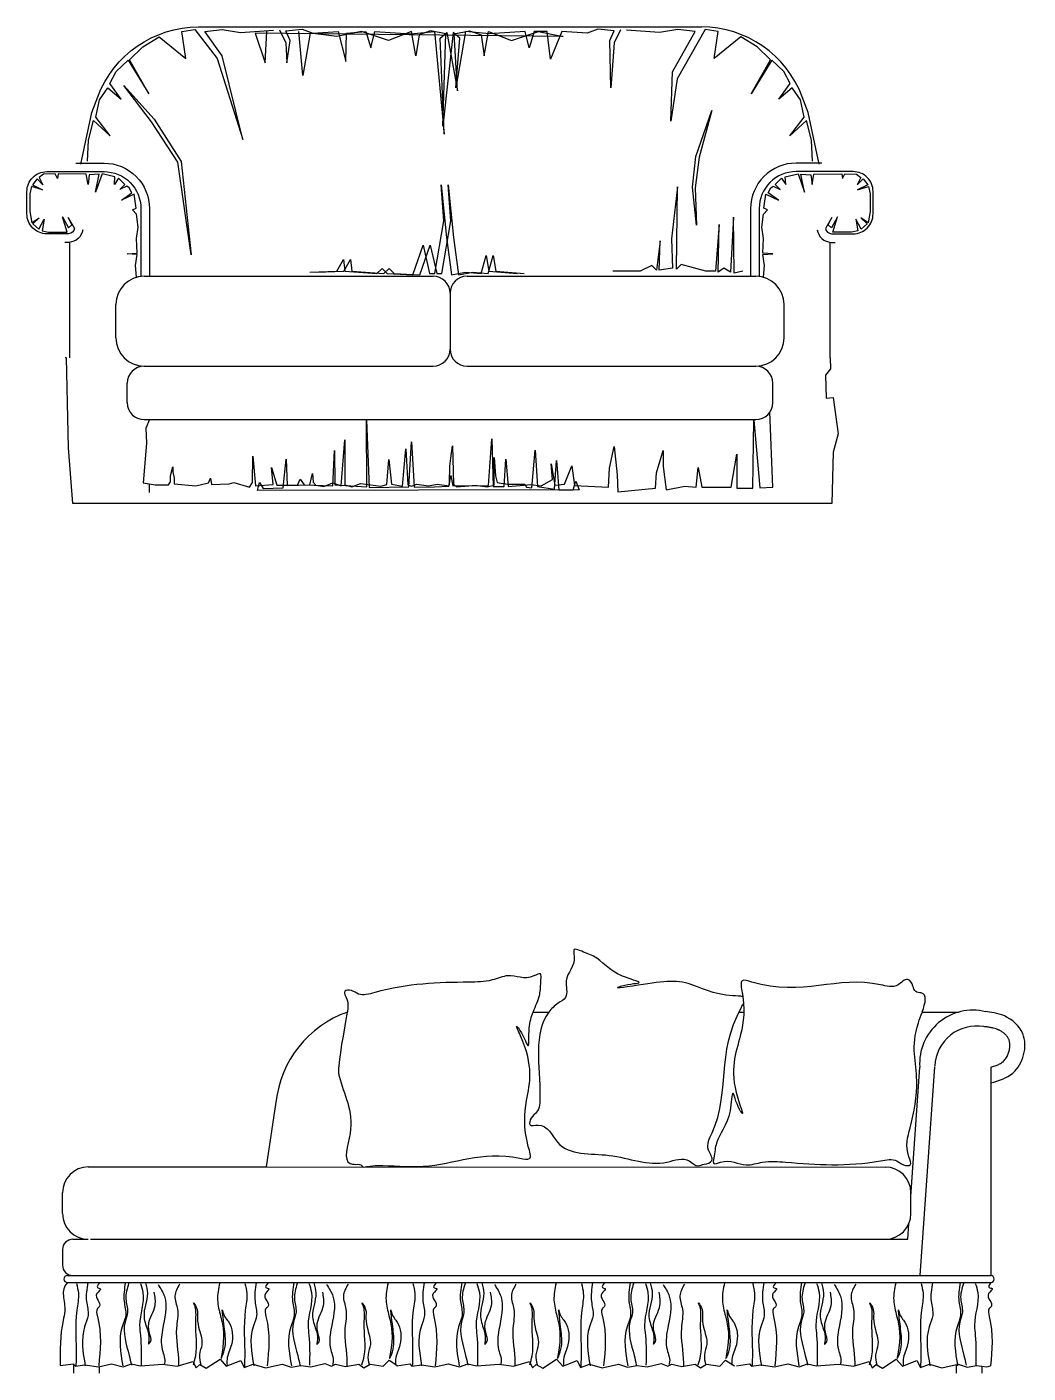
# Model space of a CAD drawing. Header units: inches. Extents: x 11.4 to 53.9, y 10.8 to 35.6.
# Drawn here: x 40.159 to 42.1, y 24.222 to 26.832 of the extents above; entities that cross this region are included whole.
import ezdxf

# ---------------------------------------------------------------- set-up
doc = ezdxf.new("R2010")
doc.units = ezdxf.units.IN
doc.header["$MEASUREMENT"] = 0
doc.layers.add('02', color=2, linetype='Continuous')
doc.layers.add('4', color=4, linetype='Continuous')

msp = doc.modelspace()

# ---------------------------------------------------------------- linework, layer by layer
at = {"layer": '02'}
for p, q in [((40.2425, 26.1904), (40.2425, 26.415)), ((41.7165, 26.1904), (41.7165, 26.4141)), ((40.3866, 26.3484), (40.9465, 26.3484)), ((41.0125, 26.3484), (41.5724, 26.3484)), ((40.9795, 26.3154), (40.9795, 26.2069)), ((40.3316, 26.2289), (40.3316, 26.2934)), ((41.6274, 26.2289), (41.6274, 26.2934)), ((40.2355, 26.1904), (40.2333, 26.1904)), ((40.2396, 26.0155), (40.2355, 26.1904)), ((40.3866, 26.1739), (40.9465, 26.1739)), ((41.0125, 26.1739), (41.5724, 26.1739)), ((40.3536, 26.1033), (40.3536, 26.1409)), ((41.6054, 26.1033), (41.6054, 26.1409)), ((40.3866, 26.0703), (41.5724, 26.0703)), ((40.2478, 25.9077), (40.2396, 26.0155)), ((40.3965, 25.929), (40.3965, 25.9458)), ((41.5398, 24.9218), (41.5491, 24.9218)), ((41.8728, 24.5644), (41.8903, 24.8152)), ((41.8913, 24.4109), (41.9195, 24.8153)), ((42.028, 24.8147), (42.028, 24.7849)), ((40.6231, 24.6217), (41.8233, 24.6213)), ((41.8733, 24.5312), (41.8733, 24.5713)), ((41.867, 24.4812), (41.8691, 24.5111)), ((40.2824, 24.4812), (41.867, 24.4812)), ((40.2375, 24.3973), (42.028, 24.3973)), ((40.2993, 24.2344), (40.2993, 24.2218)), ((41.9611, 24.2381), (41.9611, 24.2218))]:
    msp.add_line(p, q, dxfattribs=at)
for points in [[(40.2637, 26.5655), (40.285, 26.6661), (40.2963, 26.6962, -0.312608), (40.492, 26.8317), (41.4669, 26.8317)], [(41.6952, 26.5655), (41.6739, 26.6661), (41.6626, 26.6962, 0.312608), (41.4669, 26.8317)], [(40.2513, 26.4412, -0.345022), (40.2397, 26.4306), (40.1975, 26.4306, -0.414214), (40.159, 26.4691), (40.159, 26.5127, -0.414214), (40.1975, 26.5512), (40.3085, 26.5512, -0.414214), (40.38, 26.4797), (40.38, 26.3484)], [(40.2537, 26.5677), (40.3085, 26.5677, -0.414214), (40.3965, 26.4797), (40.3965, 26.3484)], [(41.7005, 26.5677), (41.6505, 26.5677, 0.414214), (41.5625, 26.4797), (41.5625, 26.3484)], [(41.7076, 26.4412, 0.345022), (41.7192, 26.4306), (41.7614, 26.4306, 0.414214), (41.7999, 26.4691), (41.7999, 26.5127, 0.414214), (41.7614, 26.5512), (41.6505, 26.5512, 0.414214), (41.579, 26.4797), (41.579, 26.3484)], [(40.2676, 26.4385, -0.352578), (40.2403, 26.4141), (40.2327, 26.4141)], [(41.6914, 26.4385, 0.352578), (41.7187, 26.4141), (41.7264, 26.4141)]]:
    msp.add_lwpolyline(points, format="xyb", dxfattribs=at)
for points in [[(40.2765, 26.5717), (40.2784, 26.612), (40.288, 26.6503), (40.3206, 26.6206), (40.2928, 26.657), (40.2995, 26.6906), (40.3158, 26.7136), (40.3417, 26.6915), (40.3197, 26.7222), (40.3321, 26.7452), (40.3552, 26.7672), (40.3955, 26.7021), (40.358, 26.7682), (40.3839, 26.7931), (40.4156, 26.8123), (40.4673, 26.7706), (40.4597, 26.8228), (40.4847, 26.8266), (40.5282, 26.7706), (40.5775, 26.6135), (40.5379, 26.7759), (40.5039, 26.8228), (40.5375, 26.8266), (40.5729, 26.8209), (40.6372, 26.8257)], [(40.6487, 26.826), (40.6613, 26.8007), (40.6629, 26.7619), (40.6693, 26.8054), (40.6613, 26.8244), (40.693, 26.8276), (40.7136, 26.8196), (40.7626, 26.8228), (40.7772, 26.7645), (40.779, 26.8198), (40.8164, 26.8228), (40.8259, 26.7912), (40.8338, 26.8228), (40.9035, 26.8181), (40.9494, 26.8228), (40.968, 26.6235), (40.9604, 26.8102), (40.9731, 26.8212), (40.9937, 26.7076), (40.9873, 26.8181), (41.0174, 26.8244), (41.0396, 26.8165), (41.0459, 26.7754), (41.0538, 26.8228), (41.0989, 26.8055), (41.1511, 26.8229), (41.1986, 26.8134), (40.6018, 26.8197), (40.6208, 26.7623), (40.624, 26.8229)], [(41.3103, 26.826), (41.2976, 26.8007), (41.2913, 26.7137), (41.2897, 26.8054), (41.2976, 26.8244), (41.2659, 26.8276), (41.2454, 26.8196), (41.1963, 26.8228), (41.1742, 26.7691), (41.1678, 26.8228), (41.1425, 26.8228), (41.133, 26.7912), (41.1251, 26.8228), (41.0555, 26.8181), (41.0096, 26.8228), (40.9906, 26.7137), (40.9985, 26.8102), (40.9858, 26.8212), (40.9653, 26.6395), (40.9716, 26.8181), (40.9415, 26.8244), (40.9194, 26.8165), (40.913, 26.7754), (40.9051, 26.8228), (40.86, 26.8055), (40.8078, 26.8229), (40.7603, 26.8134), (40.7081, 26.8197), (40.6939, 26.7375), (40.686, 26.8229)], [(41.6825, 26.5717), (41.6805, 26.612), (41.671, 26.6503), (41.6383, 26.6206), (41.6662, 26.657), (41.6594, 26.6906), (41.6431, 26.7136), (41.6172, 26.6915), (41.6393, 26.7222), (41.6268, 26.7452), (41.6038, 26.7672), (41.5635, 26.7021), (41.6009, 26.7682), (41.575, 26.7931), (41.5433, 26.8123), (41.4916, 26.7706), (41.4992, 26.8228), (41.4743, 26.8266), (41.4199, 26.731), (41.4077, 26.649), (41.4108, 26.7447), (41.4551, 26.8228), (41.4215, 26.8266), (41.386, 26.8209), (41.3217, 26.8257)], [(40.3715, 26.3468), (40.3698, 26.3691), (40.3731, 26.3905), (40.3533, 26.3921), (40.3731, 26.3929), (40.3715, 26.4217), (40.3748, 26.4432), (40.3715, 26.4687), (40.364, 26.4769), (40.3706, 26.4802), (40.3673, 26.5074), (40.3426, 26.4958), (40.3624, 26.5098), (40.3574, 26.5197), (40.3525, 26.523), (40.3393, 26.5164), (40.3492, 26.5263), (40.3368, 26.5386), (40.3286, 26.5263), (40.3294, 26.5411), (40.3047, 26.5469), (40.2923, 26.5115), (40.2989, 26.5461), (40.28, 26.5452), (40.2775, 26.5263), (40.2742, 26.5461), (40.2198, 26.5469), (40.2181, 26.5378), (40.214, 26.5469), (40.1909, 26.5461), (40.1827, 26.5395), (40.1901, 26.5255), (40.1786, 26.537), (40.1695, 26.5255), (40.1893, 26.5156), (40.1679, 26.5222), (40.1646, 26.5082), (40.1646, 26.4736), (40.1687, 26.4522), (40.1827, 26.4613), (40.1703, 26.4497), (40.1819, 26.4399), (40.1926, 26.4588), (40.1885, 26.4366), (40.2008, 26.4341), (40.2371, 26.4341), (40.228, 26.4637), (40.2396, 26.4423), (40.2462, 26.4481), (40.2387, 26.4621), (40.2513, 26.4412)], [(41.5875, 26.3468), (41.5891, 26.3691), (41.5858, 26.3905), (41.6056, 26.3921), (41.5858, 26.3929), (41.5875, 26.4217), (41.5842, 26.4432), (41.5875, 26.4687), (41.5949, 26.4769), (41.5883, 26.4802), (41.5916, 26.5074), (41.6163, 26.4958), (41.5966, 26.5098), (41.6015, 26.5197), (41.6064, 26.523), (41.6196, 26.5164), (41.6097, 26.5263), (41.6221, 26.5386), (41.6304, 26.5263), (41.6295, 26.5411), (41.6543, 26.5469), (41.6666, 26.5115), (41.66, 26.5461), (41.679, 26.5452), (41.6815, 26.5263), (41.6848, 26.5461), (41.7392, 26.5469), (41.7408, 26.5378), (41.7449, 26.5469), (41.768, 26.5461), (41.7763, 26.5395), (41.7688, 26.5255), (41.7804, 26.537), (41.7894, 26.5255), (41.7697, 26.5156), (41.7911, 26.5222), (41.7944, 26.5082), (41.7944, 26.4736), (41.7903, 26.4522), (41.7763, 26.4613), (41.7886, 26.4497), (41.7771, 26.4399), (41.7664, 26.4588), (41.7705, 26.4366), (41.7581, 26.4341), (41.7218, 26.4341), (41.7309, 26.4637), (41.7194, 26.4423), (41.7128, 26.4481), (41.7202, 26.4621), (41.7076, 26.4412)], [(40.7077, 26.356), (40.7602, 26.3585), (40.7727, 26.381), (40.7752, 26.3585), (40.8376, 26.3535), (40.8476, 26.3635), (40.8575, 26.3535), (40.9075, 26.351), (40.9275, 26.4084), (40.9399, 26.3535), (40.9499, 26.3535), (40.9674, 26.4558), (40.9624, 26.5256), (40.9724, 26.4234), (40.9824, 26.351), (41.0098, 26.356), (41.0398, 26.3535), (41.0498, 26.3884), (41.0548, 26.3585), (41.1097, 26.3535)], [(40.7214, 26.356), (40.7738, 26.3585), (40.7863, 26.381), (40.7888, 26.3585), (40.8512, 26.3535), (40.8612, 26.3635), (40.8712, 26.3535), (40.9211, 26.351), (40.9411, 26.4084), (40.9536, 26.3535), (40.9636, 26.3535), (40.9811, 26.4558), (40.9761, 26.5256), (40.986, 26.4234), (40.996, 26.351), (41.0235, 26.356), (41.0535, 26.3535), (41.0634, 26.3884), (41.0684, 26.3585), (41.1234, 26.3535)], [(41.5474, 26.3583), (41.5308, 26.3546), (41.529, 26.4631), (41.5235, 26.3564), (41.5106, 26.3638), (41.4995, 26.3564), (41.5014, 26.4484), (41.494, 26.3583), (41.4756, 26.3583), (41.4277, 26.3712), (41.4185, 26.362), (41.4203, 26.522), (41.4093, 26.4208), (41.4111, 26.3638), (41.3853, 26.3601), (41.3872, 26.4171), (41.3798, 26.3601), (41.3706, 26.3693), (41.3485, 26.3583), (41.2951, 26.3583)], [(41.7165, 26.1904), (41.7172, 26.169), (41.7077, 26.1568), (41.709, 26.1119), (41.7226, 26.1133), (41.7322, 26.0426), (41.7226, 26.0073), (41.7198, 25.9077), (40.2478, 25.9077)], [(40.3965, 26.0703), (40.3893, 26.0537), (40.3912, 26.0244), (40.3847, 25.9477), (40.4078, 25.944), (40.4337, 25.944), (40.4374, 25.9495), (40.4374, 25.9616), (40.4421, 25.9791), (40.4421, 25.9689), (40.4448, 25.9569), (40.4448, 25.9459), (40.4864, 25.9422), (40.5114, 25.9477), (40.5151, 25.9569), (40.517, 25.9449), (40.5512, 25.9459), (40.5604, 25.9486), (40.5909, 25.9394), (40.5965, 25.9486), (40.5974, 25.9994), (40.602, 25.9422), (40.6363, 25.9449), (40.6335, 25.9773), (40.6436, 25.9431), (40.6834, 25.9431), (40.689, 25.9551), (40.6964, 25.944), (40.7525, 25.9422), (40.7553, 26.0105), (40.7562, 25.944), (40.8182, 25.9403), (40.8172, 26.0696), (40.8228, 25.9385), (40.8996, 25.9403), (40.9051, 26.0272), (40.9097, 25.9394), (40.9495, 25.9403), (40.9772, 25.9413), (40.9782, 25.9477), (40.9791, 25.9801), (40.9809, 25.9958), (40.9846, 26.0198), (40.9865, 25.945), (40.992, 25.9403), (41.0161, 25.9422), (41.0281, 25.9431), (41.0512, 25.9403), (41.0651, 25.9431), (41.0651, 25.9967), (41.0679, 25.9616), (41.0706, 25.9486), (41.091, 25.945), (41.1243, 25.945), (41.128, 25.9394), (41.1381, 25.9383), (41.1443, 26.0109), (41.1491, 25.9404), (41.1824, 25.9355), (41.1858, 25.9909), (41.1907, 25.9342), (41.2184, 25.9342), (41.2232, 25.9508), (41.2301, 25.9342), (40.6061, 25.9328), (40.6102, 25.9487), (40.6172, 25.9369), (40.6559, 25.9383), (40.6615, 25.9936), (40.6636, 25.9425), (40.7077, 25.9441), (40.7125, 25.9662), (40.7139, 25.9489), (40.7194, 25.9434), (40.7347, 25.9406), (40.752, 25.9475), (40.7686, 25.942), (40.7755, 26.0312), (40.7755, 25.9441), (40.7894, 25.9399), (40.806, 25.9468), (40.8455, 25.9413), (40.8572, 25.9448), (40.8607, 25.9932), (40.8662, 25.9454), (40.8873, 25.9412), (40.8935, 26.0139), (40.8977, 25.944), (40.9046, 25.9412), (40.915, 25.9454), (40.9378, 25.9419), (40.9545, 25.9454), (40.978, 25.9419), (40.9808, 25.962), (40.9849, 25.9419), (41.0542, 25.9426), (41.0604, 26.0332), (41.0632, 25.9405), (41.0846, 25.9405), (41.0874, 25.9938), (41.0923, 25.9405), (41.1234, 25.9433), (41.1359, 25.9447), (41.156, 25.9419), (41.1781, 25.9544), (41.1754, 25.9848), (41.183, 25.9433), (41.2013, 25.9454), (41.2159, 25.9807), (41.2207, 25.9427), (41.2868, 25.9395), (41.2887, 25.976), (41.2978, 26.018), (41.3033, 25.9632), (41.3051, 25.9303), (41.3782, 25.9377), (41.3801, 25.9669), (41.3929, 26.0107), (41.3929, 25.9796), (41.3984, 25.934), (41.4349, 25.9413), (41.4569, 25.9395), (41.4605, 25.9778), (41.4678, 25.9395), (41.5245, 25.9395), (41.5355, 26.0034), (41.5355, 25.9377), (41.5665, 25.9377), (41.5684, 26.0691), (41.5806, 25.9382), (41.6058, 25.9395), (41.5995, 26.0855)], [(40.2495, 24.2391), (40.2529, 24.2349), (40.2716, 24.2376), (40.2975, 24.234), (40.3233, 24.2398), (40.3456, 24.234), (40.3616, 24.2394), (40.3786, 24.2358), (40.4223, 24.2389), (40.4504, 24.2349), (40.481, 24.2443), (40.4873, 24.2322), (40.4944, 24.2385), (40.5069, 24.2314), (40.5336, 24.2487), (40.5457, 24.2349), (40.5737, 24.246), (40.5804, 24.2327), (40.5978, 24.2389), (40.6219, 24.2322), (40.654, 24.2389), (40.6714, 24.2331), (40.6901, 24.2367), (40.7096, 24.2336), (40.7364, 24.2403), (40.7498, 24.2354), (40.7573, 24.2389), (40.7769, 24.2345), (40.8028, 24.2389), (40.8126, 24.2318), (40.8246, 24.2389), (40.8501, 24.2354), (40.8612, 24.247), (40.8786, 24.2358)], [(40.8763, 24.2358), (40.9017, 24.2394), (40.9053, 24.2349), (40.924, 24.2376), (40.9498, 24.234), (40.9757, 24.2398), (40.998, 24.234), (41.014, 24.2394), (41.031, 24.2358), (41.0747, 24.2389), (41.1028, 24.2349), (41.1334, 24.2443), (41.1396, 24.2322), (41.1468, 24.2385), (41.1593, 24.2314), (41.186, 24.2487), (41.198, 24.2349), (41.2261, 24.246), (41.2328, 24.2327), (41.2502, 24.2389), (41.2743, 24.2322), (41.3064, 24.2389), (41.3238, 24.2331), (41.3425, 24.2367), (41.362, 24.2336), (41.3888, 24.2403), (41.4021, 24.2354), (41.4097, 24.2389), (41.4293, 24.2345), (41.4552, 24.2389), (41.465, 24.2318), (41.477, 24.2389), (41.5024, 24.2354), (41.5136, 24.247), (41.531, 24.2358)], [(41.5351, 24.2358), (41.5605, 24.2394), (41.5641, 24.2349), (41.5828, 24.2376), (41.6086, 24.234), (41.6345, 24.2398), (41.6568, 24.234), (41.6728, 24.2394), (41.6898, 24.2358), (41.7335, 24.2389), (41.7616, 24.2349), (41.7922, 24.2443), (41.7984, 24.2322), (41.8056, 24.2385), (41.8181, 24.2314), (41.8448, 24.2487), (41.8568, 24.2349), (41.8849, 24.246), (41.8916, 24.2327), (41.909, 24.2389), (41.9331, 24.2322), (41.9652, 24.2389), (41.9826, 24.2331), (42.0013, 24.2367), (42.0103, 24.2353)]]:
    msp.add_lwpolyline(points, dxfattribs=at)
for points in [[(40.3468, 26.7182), (40.4057, 26.6528), (40.4581, 26.5711), (40.4777, 26.3898), (40.4515, 26.5695), (40.4008, 26.6479)], [(41.4573, 26.4473), (41.4495, 26.5211), (41.456, 26.5806), (41.4871, 26.6698), (41.4625, 26.5793), (41.4547, 26.5198)]]:
    msp.add_lwpolyline(points, close=True, dxfattribs=at)
for centre, radius, start, end in [((40.3866, 26.2934), 0.055, 90, 180), ((40.9465, 26.3154), 0.033, 0, 90), ((41.0125, 26.3154), 0.033, 90, 180), ((41.5724, 26.2934), 0.055, 0, 90), ((40.3866, 26.2289), 0.055, 180, 270), ((40.9465, 26.2069), 0.033, 270, 0), ((41.0125, 26.2069), 0.033, 180, 270), ((41.5724, 26.2289), 0.055, 270, 0), ((40.3866, 26.1409), 0.033, 90, 180), ((41.5724, 26.1409), 0.033, 0, 90), ((40.3866, 26.1033), 0.033, 180, 270), ((41.5724, 26.1033), 0.033, 270, 0), ((42.0008, 24.8132), 0.0815, 80.3518, 177.272), ((41.8233, 24.5713), 0.05, 0, 90), ((41.8233, 24.5312), 0.05, 270, 0)]:
    msp.add_arc(centre, radius, start, end, dxfattribs=at)
for points, knots in [([(41.1711, 24.9216), (41.1405, 24.8819), (41.1563, 24.8048), (41.1533, 24.7291), (41.1364, 24.7189), (41.1303, 24.6984), (41.1678, 24.7095), (41.1911, 24.64), (41.2969, 24.6543), (41.3747, 24.6161), (41.4378, 24.644), (41.4579, 24.6193), (41.4683, 24.6264), (41.4722, 24.6265), (41.4778, 24.6267), (41.4947, 24.6336), (41.4729, 24.6591), (41.5279, 24.7569), (41.4938, 24.8414), (41.5475, 24.9361), (41.5487, 24.9385)], [916.717927, 916.717927, 916.717927, 916.717927, 1075.243888, 1106.784575, 1122.10562, 1135.247541, 1151.216087, 1201.814713, 1304.807463, 1418.176202, 1460.948301, 1480.954765, 1492.697554, 1492.697554, 1492.697554, 1509.51471, 1530.699012, 1564.868186, 1814.6209, 1821.643345, 1821.643345, 1821.643345, 1821.643345]), ([(41.5473, 24.9513), (41.552, 24.9173), (41.5394, 24.8545), (41.5182, 24.8014), (41.5499, 24.7189), (41.5346, 24.7417), (41.526, 24.783), (41.5245, 24.7081), (41.4956, 24.68), (41.4926, 24.6473), (41.4883, 24.6237), (41.5205, 24.64), (41.5472, 24.619), (41.5899, 24.6342), (41.6771, 24.6265), (41.7579, 24.6212), (41.8428, 24.6389), (41.8564, 24.6243), (41.8774, 24.6226), (41.8604, 24.6586), (41.8756, 24.7064), (41.8928, 24.8), (41.871, 24.858), (41.8927, 24.9149), (41.895, 24.9212)], [370.206043, 370.206043, 370.206043, 370.206043, 453.543232, 579.548959, 598.661984, 608.130698, 642.263531, 676.792607, 745.058323, 774.409191, 784.909668, 798.311214, 848.525896, 880.500706, 925.183443, 1109.189831, 1140.730518, 1156.051564, 1169.193485, 1185.16203, 1241.266677, 1333.852149, 1446.04936, 1462.057866, 1462.057866, 1462.057866, 1462.057866]), ([(40.7803, 24.9218), (40.7608, 24.8163), (40.768, 24.7694), (40.8031, 24.717), (40.7691, 24.6294), (40.7964, 24.6259), (40.8071, 24.6273), (40.8084, 24.6235), (40.8095, 24.6203), (40.8241, 24.6236), (40.8579, 24.6252), (40.9672, 24.6139), (41.043, 24.6563), (41.1404, 24.6325), (41.1205, 24.6908), (41.1277, 24.764), (41.1442, 24.8204), (41.1048, 24.8995), (41.1222, 24.8782), (41.1346, 24.8379), (41.1307, 24.8907), (41.1372, 24.9129), (41.1405, 24.9216)], [2709.728027, 2709.728027, 2709.728027, 2709.728027, 2738.965503, 2852.334242, 2910.325586, 2921.162055, 2933.336293, 2933.336293, 2933.336293, 2943.263043, 2964.346679, 3052.259872, 3240.706927, 3259.292027, 3282.918119, 3372.326814, 3498.332541, 3517.445566, 3526.914279, 3561.047112, 3595.576189, 3623.562661, 3623.562661, 3623.562661, 3623.562661]), ([(42.028, 24.8147), (42.0286, 24.8149), (42.0293, 24.8151), (42.033, 24.8162), (42.0358, 24.8172), (42.0409, 24.8191), (42.0431, 24.8201), (42.0465, 24.8218), (42.0478, 24.8226), (42.0495, 24.8237), (42.05, 24.8241), (42.0509, 24.8247), (42.0512, 24.825), (42.0517, 24.8254), (42.052, 24.8256), (42.0524, 24.826), (42.0527, 24.8263), (42.0534, 24.827), (42.0538, 24.8274), (42.0552, 24.829), (42.0562, 24.8302), (42.058, 24.8329), (42.0589, 24.8343), (42.0608, 24.838), (42.0618, 24.8404), (42.0635, 24.8453), (42.0641, 24.8478), (42.065, 24.8528), (42.0652, 24.8553), (42.0652, 24.8599), (42.065, 24.862), (42.0644, 24.8648), (42.0643, 24.8656), (42.0638, 24.8672), (42.0635, 24.868), (42.0628, 24.8696), (42.0624, 24.8704), (42.0615, 24.8721), (42.0609, 24.873), (42.0593, 24.8753), (42.0581, 24.8766), (42.0554, 24.8793), (42.0539, 24.8807), (42.0506, 24.8831), (42.0489, 24.8842), (42.0464, 24.8857), (42.0456, 24.8861), (42.0443, 24.8867), (42.0438, 24.887), (42.0428, 24.8874), (42.0424, 24.8876), (42.0416, 24.8879), (42.0412, 24.888), (42.04, 24.8885), (42.0392, 24.8888), (42.0366, 24.8897), (42.0348, 24.8902), (42.0307, 24.8911), (42.0284, 24.8916), (42.0238, 24.8924), (42.0215, 24.8927), (42.0176, 24.8932), (42.016, 24.8934), (42.0144, 24.8936)], [8.378407, 8.378407, 8.378407, 8.378407, 10.608959, 10.608959, 21.217919, 21.217919, 31.826878, 31.826878, 39.763904, 39.763904, 43.569731, 43.569731, 46.202306, 46.202306, 48.178838, 48.178838, 50.155371, 50.155371, 54.108435, 54.108435, 62.014564, 62.014564, 69.920692, 69.920692, 81.251969, 81.251969, 92.583246, 92.583246, 103.914523, 103.914523, 115.2458, 115.2458, 120.122205, 120.122205, 125.819762, 125.819762, 132.008935, 132.008935, 138.198107, 138.198107, 147.888698, 147.888698, 157.579289, 157.579289, 167.26988, 167.26988, 171.36531, 171.36531, 174.311089, 174.311089, 176.43017, 176.43017, 178.54925, 178.54925, 182.787412, 182.787412, 191.263735, 191.263735, 201.545594, 201.545594, 211.827454, 211.827454, 218.722729, 218.722729, 218.722729, 218.722729]), ([(40.2552, 24.3953), (40.2567, 24.3891), (40.261, 24.3721), (40.2505, 24.3242), (40.2558, 24.2769), (40.2542, 24.2405), (40.2539, 24.2347)], [0, 0, 0, 0, 19.139675, 52.011177, 143.545232, 161.133559, 161.133559, 161.133559, 161.133559]), ([(40.277, 24.3971), (40.2751, 24.385), (40.2717, 24.3638), (40.281, 24.3347), (40.2617, 24.2952), (40.2676, 24.2617), (40.2722, 24.2359)], [0, 0, 0, 0, 36.448885, 63.893149, 86.712274, 162.48856, 162.48856, 162.48856, 162.48856]), ([(40.2995, 24.3959), (40.2966, 24.3924), (40.292, 24.3867), (40.3066, 24.3861), (40.2896, 24.375), (40.2965, 24.3636), (40.3029, 24.3524), (40.2921, 24.3452), (40.3048, 24.3016), (40.3013, 24.2663), (40.2983, 24.2359)], [0, 0, 0, 0, 9.234146, 14.990877, 26.764608, 40.318653, 51.643171, 58.089963, 73.243319, 169.042991, 169.042991, 169.042991, 169.042991]), ([(40.3499, 24.3971), (40.348, 24.385), (40.3446, 24.3638), (40.3539, 24.3347), (40.3346, 24.2952), (40.3405, 24.2617), (40.345, 24.2359)], [0, 0, 0, 0, 36.448885, 63.893149, 86.712274, 162.48856, 162.48856, 162.48856, 162.48856]), ([(40.3562, 24.3952), (40.3533, 24.3854), (40.3476, 24.3671), (40.3573, 24.3418), (40.3416, 24.3064), (40.3543, 24.271), (40.3602, 24.2436), (40.3616, 24.2374)], [0, 0, 0, 0, 29.797592, 56.110759, 75.374705, 140.893246, 160.031054, 160.031054, 160.031054, 160.031054]), ([(40.3792, 24.3957), (40.3811, 24.3899), (40.3899, 24.3636), (40.3746, 24.3291), (40.3812, 24.2823), (40.3807, 24.2564), (40.3803, 24.2374)], [0, 0, 0, 0, 18.233492, 81.984621, 102.302301, 159.344783, 159.344783, 159.344783, 159.344783]), ([(40.3888, 24.3968), (40.3906, 24.39), (40.3964, 24.3681), (40.38, 24.3367), (40.3948, 24.3034), (40.3964, 24.2893), (40.3944, 24.2775), (40.4018, 24.2827), (40.3966, 24.2975), (40.3918, 24.3226), (40.4112, 24.3486), (40.4074, 24.3698), (40.4059, 24.3786)], [0, 0, 0, 0, 20.596133, 66.880544, 95.586605, 119.595977, 120.661965, 121.854977, 138.515745, 161.590207, 198.346183, 224.512889, 224.512889, 224.512889, 224.512889]), ([(40.4133, 24.3936), (40.4181, 24.3861), (40.435, 24.3599), (40.4219, 24.314), (40.4172, 24.271), (40.4285, 24.2482), (40.4253, 24.239), (40.4251, 24.2385)], [0, 0, 0, 0, 25.999583, 91.134463, 129.515191, 157.03211, 158.717924, 158.717924, 158.717924, 158.717924]), ([(40.455, 24.3941), (40.4507, 24.3866), (40.4419, 24.3711), (40.4552, 24.3421), (40.4444, 24.2987), (40.4532, 24.2621), (40.453, 24.2377), (40.453, 24.2357)], [0, 0, 0, 0, 24.448545, 50.654145, 87.327621, 154.745692, 160.684092, 160.684092, 160.684092, 160.684092]), ([(40.5327, 24.3964), (40.5304, 24.3854), (40.526, 24.3641), (40.5389, 24.3167), (40.5434, 24.292), (40.5342, 24.2456), (40.545, 24.2709), (40.5438, 24.297), (40.5408, 24.3171), (40.5374, 24.3475), (40.5406, 24.331), (40.5568, 24.3185), (40.5606, 24.2796), (40.5462, 24.2546), (40.5469, 24.2408), (40.5471, 24.2371)], [0, 0, 0, 0, 33.596388, 64.613896, 138.83306, 147.53556, 155.771069, 192.29181, 237.445204, 243.797108, 248.539637, 271.231063, 315.242073, 345.264492, 356.190675, 356.190675, 356.190675, 356.190675]), ([(40.5819, 24.3953), (40.5835, 24.3891), (40.5878, 24.3721), (40.5773, 24.3242), (40.5825, 24.2769), (40.5809, 24.2405), (40.5807, 24.2347)], [0, 0, 0, 0, 19.139675, 52.011177, 143.545232, 161.133559, 161.133559, 161.133559, 161.133559]), ([(40.6038, 24.3971), (40.6018, 24.385), (40.5985, 24.3638), (40.6078, 24.3347), (40.5884, 24.2952), (40.5944, 24.2617), (40.5989, 24.2359)], [0, 0, 0, 0, 36.448885, 63.893149, 86.712274, 162.48856, 162.48856, 162.48856, 162.48856]), ([(40.6262, 24.3959), (40.6234, 24.3924), (40.6188, 24.3867), (40.6334, 24.3861), (40.6164, 24.375), (40.6232, 24.3636), (40.6297, 24.3524), (40.6189, 24.3452), (40.6316, 24.3016), (40.6281, 24.2663), (40.625, 24.2359)], [0, 0, 0, 0, 9.234146, 14.990877, 26.764608, 40.318653, 51.643171, 58.089963, 73.243319, 169.042991, 169.042991, 169.042991, 169.042991]), ([(40.6766, 24.3971), (40.6747, 24.385), (40.6713, 24.3638), (40.6806, 24.3347), (40.6613, 24.2952), (40.6672, 24.2617), (40.6718, 24.2359)], [0, 0, 0, 0, 36.448885, 63.893149, 86.712274, 162.48856, 162.48856, 162.48856, 162.48856]), ([(40.683, 24.3952), (40.68, 24.3854), (40.6744, 24.3671), (40.684, 24.3418), (40.6684, 24.3064), (40.681, 24.271), (40.687, 24.2436), (40.6883, 24.2374)], [0, 0, 0, 0, 29.797592, 56.110759, 75.374705, 140.893246, 160.031054, 160.031054, 160.031054, 160.031054]), ([(40.7059, 24.3957), (40.7079, 24.3899), (40.7166, 24.3636), (40.7013, 24.3291), (40.7079, 24.2823), (40.7074, 24.2564), (40.707, 24.2374)], [0, 0, 0, 0, 18.233492, 81.984621, 102.302301, 159.344783, 159.344783, 159.344783, 159.344783]), ([(40.7155, 24.3968), (40.7173, 24.39), (40.7232, 24.3681), (40.7067, 24.3367), (40.7215, 24.3034), (40.7231, 24.2893), (40.7212, 24.2775), (40.7286, 24.2827), (40.7233, 24.2975), (40.7185, 24.3226), (40.738, 24.3486), (40.7342, 24.3698), (40.7326, 24.3786)], [0, 0, 0, 0, 20.596133, 66.880544, 95.586605, 119.595977, 120.661965, 121.854977, 138.515745, 161.590207, 198.346183, 224.512889, 224.512889, 224.512889, 224.512889]), ([(40.7401, 24.3936), (40.7449, 24.3861), (40.7617, 24.3599), (40.7487, 24.314), (40.7439, 24.271), (40.7553, 24.2482), (40.752, 24.239), (40.7518, 24.2385)], [0, 0, 0, 0, 25.999583, 91.134463, 129.515191, 157.03211, 158.717924, 158.717924, 158.717924, 158.717924]), ([(40.7817, 24.3941), (40.7775, 24.3866), (40.7686, 24.3711), (40.7819, 24.3421), (40.7711, 24.2987), (40.7799, 24.2621), (40.7797, 24.2377), (40.7797, 24.2357)], [0, 0, 0, 0, 24.448545, 50.654145, 87.327621, 154.745692, 160.684092, 160.684092, 160.684092, 160.684092]), ([(40.8594, 24.3964), (40.8571, 24.3854), (40.8528, 24.3641), (40.8656, 24.3167), (40.8702, 24.292), (40.861, 24.2456), (40.8718, 24.2709), (40.8706, 24.297), (40.8676, 24.3171), (40.8641, 24.3475), (40.8674, 24.331), (40.8835, 24.3185), (40.8874, 24.2796), (40.8729, 24.2546), (40.8736, 24.2408), (40.8738, 24.2371)], [0, 0, 0, 0, 33.596388, 64.613896, 138.83306, 147.53556, 155.771069, 192.29181, 237.445204, 243.797108, 248.539637, 271.231063, 315.242073, 345.264492, 356.190675, 356.190675, 356.190675, 356.190675]), ([(40.9075, 24.3953), (40.9091, 24.3891), (40.9134, 24.3721), (40.9029, 24.3242), (40.9081, 24.2769), (40.9066, 24.2405), (40.9063, 24.2347)], [0, 0, 0, 0, 19.139675, 52.011177, 143.545232, 161.133559, 161.133559, 161.133559, 161.133559]), ([(40.9294, 24.3971), (40.9275, 24.385), (40.9241, 24.3638), (40.9334, 24.3347), (40.9141, 24.2952), (40.92, 24.2617), (40.9245, 24.2359)], [0, 0, 0, 0, 36.448885, 63.893149, 86.712274, 162.48856, 162.48856, 162.48856, 162.48856]), ([(40.9519, 24.3959), (40.949, 24.3924), (40.9444, 24.3867), (40.959, 24.3861), (40.942, 24.375), (40.9489, 24.3636), (40.9553, 24.3524), (40.9445, 24.3452), (40.9572, 24.3016), (40.9537, 24.2663), (40.9506, 24.2359)], [0, 0, 0, 0, 9.234146, 14.990877, 26.764608, 40.318653, 51.643171, 58.089963, 73.243319, 169.042991, 169.042991, 169.042991, 169.042991]), ([(41.0023, 24.3971), (41.0003, 24.385), (40.997, 24.3638), (41.0063, 24.3347), (40.9869, 24.2952), (40.9929, 24.2617), (40.9974, 24.2359)], [0, 0, 0, 0, 36.448885, 63.893149, 86.712274, 162.48856, 162.48856, 162.48856, 162.48856]), ([(41.0086, 24.3952), (41.0057, 24.3854), (41, 24.3671), (41.0097, 24.3418), (40.994, 24.3064), (41.0066, 24.271), (41.0126, 24.2436), (41.014, 24.2374)], [0, 0, 0, 0, 29.797592, 56.110759, 75.374705, 140.893246, 160.031054, 160.031054, 160.031054, 160.031054]), ([(41.0316, 24.3957), (41.0335, 24.3899), (41.0423, 24.3636), (41.027, 24.3291), (41.0336, 24.2823), (41.033, 24.2564), (41.0326, 24.2374)], [0, 0, 0, 0, 18.233492, 81.984621, 102.302301, 159.344783, 159.344783, 159.344783, 159.344783]), ([(41.0412, 24.3968), (41.043, 24.39), (41.0488, 24.3681), (41.0324, 24.3367), (41.0471, 24.3034), (41.0488, 24.2893), (41.0468, 24.2775), (41.0542, 24.2827), (41.049, 24.2975), (41.0441, 24.3226), (41.0636, 24.3486), (41.0598, 24.3698), (41.0583, 24.3786)], [0, 0, 0, 0, 20.596133, 66.880544, 95.586605, 119.595977, 120.661965, 121.854977, 138.515745, 161.590207, 198.346183, 224.512889, 224.512889, 224.512889, 224.512889]), ([(41.0657, 24.3936), (41.0705, 24.3861), (41.0873, 24.3599), (41.0743, 24.314), (41.0696, 24.271), (41.0809, 24.2482), (41.0777, 24.239), (41.0775, 24.2385)], [0, 0, 0, 0, 25.999583, 91.134463, 129.515191, 157.03211, 158.717924, 158.717924, 158.717924, 158.717924]), ([(41.1074, 24.3941), (41.1031, 24.3866), (41.0943, 24.3711), (41.1075, 24.3421), (41.0968, 24.2987), (41.1056, 24.2621), (41.1054, 24.2377), (41.1054, 24.2357)], [0, 0, 0, 0, 24.448545, 50.654145, 87.327621, 154.745692, 160.684092, 160.684092, 160.684092, 160.684092]), ([(41.1851, 24.3964), (41.1828, 24.3854), (41.1784, 24.3641), (41.1913, 24.3167), (41.1958, 24.292), (41.1866, 24.2456), (41.1974, 24.2709), (41.1962, 24.297), (41.1932, 24.3171), (41.1898, 24.3475), (41.193, 24.331), (41.2092, 24.3185), (41.213, 24.2796), (41.1986, 24.2546), (41.1993, 24.2408), (41.1994, 24.2371)], [0, 0, 0, 0, 33.596388, 64.613896, 138.83306, 147.53556, 155.771069, 192.29181, 237.445204, 243.797108, 248.539637, 271.231063, 315.242073, 345.264492, 356.190675, 356.190675, 356.190675, 356.190675]), ([(41.2343, 24.3953), (41.2359, 24.3891), (41.2402, 24.3721), (41.2296, 24.3242), (41.2349, 24.2769), (41.2333, 24.2405), (41.2331, 24.2347)], [0, 0, 0, 0, 19.139675, 52.011177, 143.545232, 161.133559, 161.133559, 161.133559, 161.133559]), ([(41.2561, 24.3971), (41.2542, 24.385), (41.2509, 24.3638), (41.2602, 24.3347), (41.2408, 24.2952), (41.2467, 24.2617), (41.2513, 24.2359)], [0, 0, 0, 0, 36.448885, 63.893149, 86.712274, 162.48856, 162.48856, 162.48856, 162.48856]), ([(41.2786, 24.3959), (41.2758, 24.3924), (41.2712, 24.3867), (41.2858, 24.3861), (41.2687, 24.375), (41.2756, 24.3636), (41.282, 24.3524), (41.2713, 24.3452), (41.284, 24.3016), (41.2804, 24.2663), (41.2774, 24.2359)], [0, 0, 0, 0, 9.234146, 14.990877, 26.764608, 40.318653, 51.643171, 58.089963, 73.243319, 169.042991, 169.042991, 169.042991, 169.042991]), ([(41.329, 24.3971), (41.3271, 24.385), (41.3237, 24.3638), (41.333, 24.3347), (41.3137, 24.2952), (41.3196, 24.2617), (41.3242, 24.2359)], [0, 0, 0, 0, 36.448885, 63.893149, 86.712274, 162.48856, 162.48856, 162.48856, 162.48856]), ([(41.3354, 24.3952), (41.3324, 24.3854), (41.3268, 24.3671), (41.3364, 24.3418), (41.3208, 24.3064), (41.3334, 24.271), (41.3394, 24.2436), (41.3407, 24.2374)], [0, 0, 0, 0, 29.797592, 56.110759, 75.374705, 140.893246, 160.031054, 160.031054, 160.031054, 160.031054]), ([(41.3583, 24.3957), (41.3603, 24.3899), (41.369, 24.3636), (41.3537, 24.3291), (41.3603, 24.2823), (41.3598, 24.2564), (41.3594, 24.2374)], [0, 0, 0, 0, 18.233492, 81.984621, 102.302301, 159.344783, 159.344783, 159.344783, 159.344783]), ([(41.3679, 24.3968), (41.3697, 24.39), (41.3755, 24.3681), (41.3591, 24.3367), (41.3739, 24.3034), (41.3755, 24.2893), (41.3736, 24.2775), (41.381, 24.2827), (41.3757, 24.2975), (41.3709, 24.3226), (41.3904, 24.3486), (41.3866, 24.3698), (41.385, 24.3786)], [0, 0, 0, 0, 20.596133, 66.880544, 95.586605, 119.595977, 120.661965, 121.854977, 138.515745, 161.590207, 198.346183, 224.512889, 224.512889, 224.512889, 224.512889]), ([(41.3925, 24.3936), (41.3973, 24.3861), (41.4141, 24.3599), (41.4011, 24.314), (41.3963, 24.271), (41.4076, 24.2482), (41.4044, 24.239), (41.4042, 24.2385)], [0, 0, 0, 0, 25.999583, 91.134463, 129.515191, 157.03211, 158.717924, 158.717924, 158.717924, 158.717924]), ([(41.4341, 24.3941), (41.4299, 24.3866), (41.421, 24.3711), (41.4343, 24.3421), (41.4235, 24.2987), (41.4323, 24.2621), (41.4321, 24.2377), (41.4321, 24.2357)], [0, 0, 0, 0, 24.448545, 50.654145, 87.327621, 154.745692, 160.684092, 160.684092, 160.684092, 160.684092]), ([(41.5118, 24.3964), (41.5095, 24.3854), (41.5051, 24.3641), (41.518, 24.3167), (41.5226, 24.292), (41.5134, 24.2456), (41.5242, 24.2709), (41.523, 24.297), (41.52, 24.3171), (41.5165, 24.3475), (41.5197, 24.331), (41.5359, 24.3185), (41.5398, 24.2796), (41.5253, 24.2546), (41.526, 24.2408), (41.5262, 24.2371)], [0, 0, 0, 0, 33.596388, 64.613896, 138.83306, 147.53556, 155.771069, 192.29181, 237.445204, 243.797108, 248.539637, 271.231063, 315.242073, 345.264492, 356.190675, 356.190675, 356.190675, 356.190675]), ([(41.5664, 24.3953), (41.5679, 24.3891), (41.5722, 24.3721), (41.5617, 24.3242), (41.5669, 24.2769), (41.5654, 24.2405), (41.5651, 24.2347)], [0, 0, 0, 0, 19.139675, 52.011177, 143.545232, 161.133559, 161.133559, 161.133559, 161.133559]), ([(41.5882, 24.3971), (41.5863, 24.385), (41.5829, 24.3638), (41.5922, 24.3347), (41.5729, 24.2952), (41.5788, 24.2617), (41.5833, 24.2359)], [0, 0, 0, 0, 36.448885, 63.893149, 86.712274, 162.48856, 162.48856, 162.48856, 162.48856]), ([(41.6107, 24.3959), (41.6078, 24.3924), (41.6032, 24.3867), (41.6178, 24.3861), (41.6008, 24.375), (41.6077, 24.3636), (41.6141, 24.3524), (41.6033, 24.3452), (41.616, 24.3016), (41.6125, 24.2663), (41.6094, 24.2359)], [0, 0, 0, 0, 9.234146, 14.990877, 26.764608, 40.318653, 51.643171, 58.089963, 73.243319, 169.042991, 169.042991, 169.042991, 169.042991]), ([(41.6611, 24.3971), (41.6592, 24.385), (41.6558, 24.3638), (41.6651, 24.3347), (41.6457, 24.2952), (41.6517, 24.2617), (41.6562, 24.2359)], [0, 0, 0, 0, 36.448885, 63.893149, 86.712274, 162.48856, 162.48856, 162.48856, 162.48856]), ([(41.6674, 24.3952), (41.6645, 24.3854), (41.6588, 24.3671), (41.6685, 24.3418), (41.6528, 24.3064), (41.6655, 24.271), (41.6714, 24.2436), (41.6728, 24.2374)], [0, 0, 0, 0, 29.797592, 56.110759, 75.374705, 140.893246, 160.031054, 160.031054, 160.031054, 160.031054]), ([(41.6904, 24.3957), (41.6923, 24.3899), (41.7011, 24.3636), (41.6858, 24.3291), (41.6924, 24.2823), (41.6918, 24.2564), (41.6915, 24.2374)], [0, 0, 0, 0, 18.233492, 81.984621, 102.302301, 159.344783, 159.344783, 159.344783, 159.344783]), ([(41.7, 24.3968), (41.7018, 24.39), (41.7076, 24.3681), (41.6912, 24.3367), (41.706, 24.3034), (41.7076, 24.2893), (41.7056, 24.2775), (41.713, 24.2827), (41.7078, 24.2975), (41.703, 24.3226), (41.7224, 24.3486), (41.7186, 24.3698), (41.7171, 24.3786)], [0, 0, 0, 0, 20.596133, 66.880544, 95.586605, 119.595977, 120.661965, 121.854977, 138.515745, 161.590207, 198.346183, 224.512889, 224.512889, 224.512889, 224.512889]), ([(41.7245, 24.3936), (41.7293, 24.3861), (41.7461, 24.3599), (41.7331, 24.314), (41.7284, 24.271), (41.7397, 24.2482), (41.7365, 24.239), (41.7363, 24.2385)], [0, 0, 0, 0, 25.999583, 91.134463, 129.515191, 157.03211, 158.717924, 158.717924, 158.717924, 158.717924]), ([(41.7662, 24.3941), (41.7619, 24.3866), (41.7531, 24.3711), (41.7663, 24.3421), (41.7556, 24.2987), (41.7644, 24.2621), (41.7642, 24.2377), (41.7642, 24.2357)], [0, 0, 0, 0, 24.448545, 50.654145, 87.327621, 154.745692, 160.684092, 160.684092, 160.684092, 160.684092]), ([(41.8439, 24.3964), (41.8416, 24.3854), (41.8372, 24.3641), (41.8501, 24.3167), (41.8546, 24.292), (41.8454, 24.2456), (41.8562, 24.2709), (41.855, 24.297), (41.852, 24.3171), (41.8486, 24.3475), (41.8518, 24.331), (41.868, 24.3185), (41.8718, 24.2796), (41.8574, 24.2546), (41.8581, 24.2408), (41.8583, 24.2371)], [0, 0, 0, 0, 33.596388, 64.613896, 138.83306, 147.53556, 155.771069, 192.29181, 237.445204, 243.797108, 248.539637, 271.231063, 315.242073, 345.264492, 356.190675, 356.190675, 356.190675, 356.190675]), ([(41.8931, 24.3953), (41.8947, 24.3891), (41.899, 24.3721), (41.8884, 24.3242), (41.8937, 24.2769), (41.8921, 24.2405), (41.8919, 24.2347)], [0, 0, 0, 0, 19.139675, 52.011177, 143.545232, 161.133559, 161.133559, 161.133559, 161.133559]), ([(41.9149, 24.3971), (41.913, 24.385), (41.9097, 24.3638), (41.919, 24.3347), (41.8996, 24.2952), (41.9055, 24.2617), (41.9101, 24.2359)], [0, 0, 0, 0, 36.448885, 63.893149, 86.712274, 162.48856, 162.48856, 162.48856, 162.48856]), ([(41.9687, 24.3971), (41.9668, 24.385), (41.9635, 24.3638), (41.9728, 24.3347), (41.9534, 24.2952), (41.9593, 24.2617), (41.9639, 24.2359)], [0, 0, 0, 0, 36.448885, 63.893149, 86.712274, 162.48856, 162.48856, 162.48856, 162.48856]), ([(41.9751, 24.3952), (41.9721, 24.3854), (41.9665, 24.3671), (41.9762, 24.3418), (41.9605, 24.3064), (41.9731, 24.271), (41.9791, 24.2436), (41.9804, 24.2374)], [0, 0, 0, 0, 29.797592, 56.110759, 75.374705, 140.893246, 160.031054, 160.031054, 160.031054, 160.031054]), ([(41.9981, 24.3957), (42, 24.3899), (42.0088, 24.3636), (41.9935, 24.3291), (42.0001, 24.2823), (41.9995, 24.2564), (41.9991, 24.2374)], [0, 0, 0, 0, 18.233492, 81.984621, 102.302301, 159.344783, 159.344783, 159.344783, 159.344783]), ([(40.4818, 24.2377), (40.4835, 24.2435), (40.4913, 24.2698), (40.4837, 24.3073), (40.4881, 24.3413), (40.4843, 24.3533), (40.4799, 24.3617), (40.491, 24.3451), (40.4889, 24.3323), (40.4914, 24.3065), (40.5025, 24.2816), (40.4915, 24.2577), (40.4945, 24.2445), (40.496, 24.2383)], [0, 0, 0, 0, 18.120872, 81.508063, 113.221915, 115.011827, 121.107257, 130.662336, 147.021991, 169.773444, 203.741704, 224.614404, 243.428043, 243.428043, 243.428043, 243.428043]), ([(40.8085, 24.2377), (40.8103, 24.2435), (40.8181, 24.2698), (40.8105, 24.3073), (40.8148, 24.3413), (40.811, 24.3533), (40.8067, 24.3617), (40.8178, 24.3451), (40.8157, 24.3323), (40.8181, 24.3065), (40.8293, 24.2816), (40.8183, 24.2577), (40.8213, 24.2445), (40.8227, 24.2383)], [0, 0, 0, 0, 18.120872, 81.508063, 113.221915, 115.011827, 121.107257, 130.662336, 147.021991, 169.773444, 203.741704, 224.614404, 243.428043, 243.428043, 243.428043, 243.428043]), ([(41.1342, 24.2377), (41.1359, 24.2435), (41.1437, 24.2698), (41.1361, 24.3073), (41.1405, 24.3413), (41.1367, 24.3533), (41.1323, 24.3617), (41.1434, 24.3451), (41.1413, 24.3323), (41.1438, 24.3065), (41.1549, 24.2816), (41.1439, 24.2577), (41.1469, 24.2445), (41.1484, 24.2383)], [0, 0, 0, 0, 18.120872, 81.508063, 113.221915, 115.011827, 121.107257, 130.662336, 147.021991, 169.773444, 203.741704, 224.614404, 243.428043, 243.428043, 243.428043, 243.428043]), ([(41.4609, 24.2377), (41.4627, 24.2435), (41.4704, 24.2698), (41.4628, 24.3073), (41.4672, 24.3413), (41.4634, 24.3533), (41.4591, 24.3617), (41.4702, 24.3451), (41.4681, 24.3323), (41.4705, 24.3065), (41.4816, 24.2816), (41.4707, 24.2577), (41.4737, 24.2445), (41.4751, 24.2383)], [0, 0, 0, 0, 18.120872, 81.508063, 113.221915, 115.011827, 121.107257, 130.662336, 147.021991, 169.773444, 203.741704, 224.614404, 243.428043, 243.428043, 243.428043, 243.428043]), ([(41.793, 24.2377), (41.7947, 24.2435), (41.8025, 24.2698), (41.7949, 24.3073), (41.7993, 24.3413), (41.7955, 24.3533), (41.7911, 24.3617), (41.8022, 24.3451), (41.8001, 24.3323), (41.8026, 24.3065), (41.8137, 24.2816), (41.8027, 24.2577), (41.8057, 24.2445), (41.8072, 24.2383)], [0, 0, 0, 0, 18.120872, 81.508063, 113.221915, 115.011827, 121.107257, 130.662336, 147.021991, 169.773444, 203.741704, 224.614404, 243.428043, 243.428043, 243.428043, 243.428043])]:
    msp.add_open_spline(points, degree=3, knots=knots, dxfattribs=at)
at = {"layer": '4'}
for p, q in [((41.1406, 24.9218), (41.1712, 24.9218)), ((41.8951, 24.9218), (41.9661, 24.9218)), ((42.028, 24.7844), (42.028, 24.4109)), ((40.6418, 24.7468), (40.6231, 24.6218)), ((40.278, 24.6218), (40.6231, 24.6217)), ((40.228, 24.5312), (40.228, 24.5713)), ((40.228, 24.4612), (40.228, 24.4309)), ((40.248, 24.4812), (40.278, 24.4812)), ((40.2375, 24.4109), (42.028, 24.4109)), ((40.2493, 24.2394), (40.2493, 24.2218)), ((42.0111, 24.2351), (42.0111, 24.2218))]:
    msp.add_line(p, q, dxfattribs=at)
for points in [[(40.2232, 24.2362), (40.2493, 24.2394)], [(42.0111, 24.2351), (42.0208, 24.2336), (42.0275, 24.2359)]]:
    msp.add_lwpolyline(points, dxfattribs=at)
for centre, radius, start, end in [((41.9935, 24.822), 0.1034, 76.2165, 183.803), ((40.8515, 24.7231), 0.211, 109.6982, 173.5611), ((40.2787, 24.571), 0.0507, 90.829, 179.6566), ((40.278, 24.5312), 0.05, 180, 270), ((40.248, 24.4612), 0.02, 90, 180), ((40.248, 24.4309), 0.02, 180, 270), ((40.2375, 24.4041), 0.00679, 90, 270), ((42.028, 24.4041), 0.00679, 270, 90)]:
    msp.add_arc(centre, radius, start, end, dxfattribs=at)
for points, knots in [([(41.5473, 24.9513), (41.5428, 24.953), (41.4942, 24.9524), (41.4313, 24.9902), (41.3802, 24.9784), (41.2971, 24.9669), (41.3226, 24.9771), (41.3648, 24.977), (41.2918, 24.9939), (41.2703, 25.028), (41.2389, 25.0377), (41.2167, 25.0468), (41.2263, 25.0118), (41.1964, 24.9921), (41.2111, 24.9511), (41.1863, 24.9379), (41.1761, 24.9281), (41.1712, 24.9218)], [1839.955178, 1839.955178, 1839.955178, 1839.955178, 1856.832092, 1946.240786, 2064.898519, 2084.011544, 2093.480258, 2127.613091, 2162.142167, 2230.407883, 2259.758751, 2270.259228, 2283.660774, 2333.875456, 2365.850266, 2383.935053, 2409.224917, 2409.224917, 2409.224917, 2409.224917]), ([(41.1406, 24.9218), (41.1454, 24.9343), (41.1551, 24.9519), (41.1551, 24.9762), (41.157, 25.0001), (41.1266, 24.9808), (41.098, 24.9991), (41.057, 24.98), (40.9694, 24.9794), (40.8886, 24.977), (40.8056, 24.9514), (40.7908, 24.9646), (40.7695, 24.9643), (40.7834, 24.9427), (40.7816, 24.9295), (40.7804, 24.9218)], [2205.306284, 2205.306284, 2205.306284, 2205.306284, 2245.432988, 2274.783856, 2285.284333, 2298.685879, 2348.900561, 2380.875371, 2425.558108, 2609.564496, 2641.105183, 2656.426229, 2669.56815, 2685.536695, 2709.720565, 2709.720565, 2709.720565, 2709.720565]), ([(41.8951, 24.9218), (41.9015, 24.9401), (41.9067, 24.96), (41.8806, 24.9594), (41.8782, 24.9682), (41.8773, 24.972), (41.876, 24.9774), (41.8657, 24.9925), (41.8453, 24.9659), (41.7382, 24.9994), (41.6594, 24.9466), (41.5398, 24.9881), (41.5451, 24.9661), (41.547, 24.9538), (41.5473, 24.9513)], [1462.541423, 1462.541423, 1462.541423, 1462.541423, 1504.040704, 1514.877172, 1526.619961, 1526.619961, 1526.619961, 1543.437117, 1564.621419, 1598.790593, 1848.543307, 1867.128407, 1890.754499, 1896.807941, 1896.807941, 1896.807941, 1896.807941]), ([(42.028, 24.7844), (42.0435, 24.7888), (42.0851, 24.8005), (42.1065, 24.8763), (42.0567, 24.9183), (42.0275, 24.9213), (42.0181, 24.9225)], [0, 0, 0, 0, 47.018171, 125.872285, 174.952717, 218.722729, 218.722729, 218.722729, 218.722729]), ([(40.2375, 24.3973), (40.2346, 24.3935), (40.229, 24.386), (40.2297, 24.366), (40.2346, 24.3457), (40.2229, 24.301), (40.2231, 24.2656), (40.2232, 24.2362)], [0, 0, 0, 0, 13.920318, 27.015831, 57.863084, 75.82085, 163.6487, 163.6487, 163.6487, 163.6487]), ([(42.028, 24.3973), (42.0253, 24.3932), (42.0211, 24.3868), (42.0358, 24.3861), (42.019, 24.375), (42.0258, 24.3636), (42.0322, 24.3524), (42.0214, 24.3452), (42.0341, 24.3016), (42.0306, 24.2663), (42.0275, 24.2359)], [0, 0, 0, 0, 10.283777, 16.040508, 27.814239, 41.368283, 52.692801, 59.139593, 74.292949, 170.092622, 170.092622, 170.092622, 170.092622])]:
    msp.add_open_spline(points, degree=3, knots=knots, dxfattribs=at)

doc.saveas('drawing.dxf')
